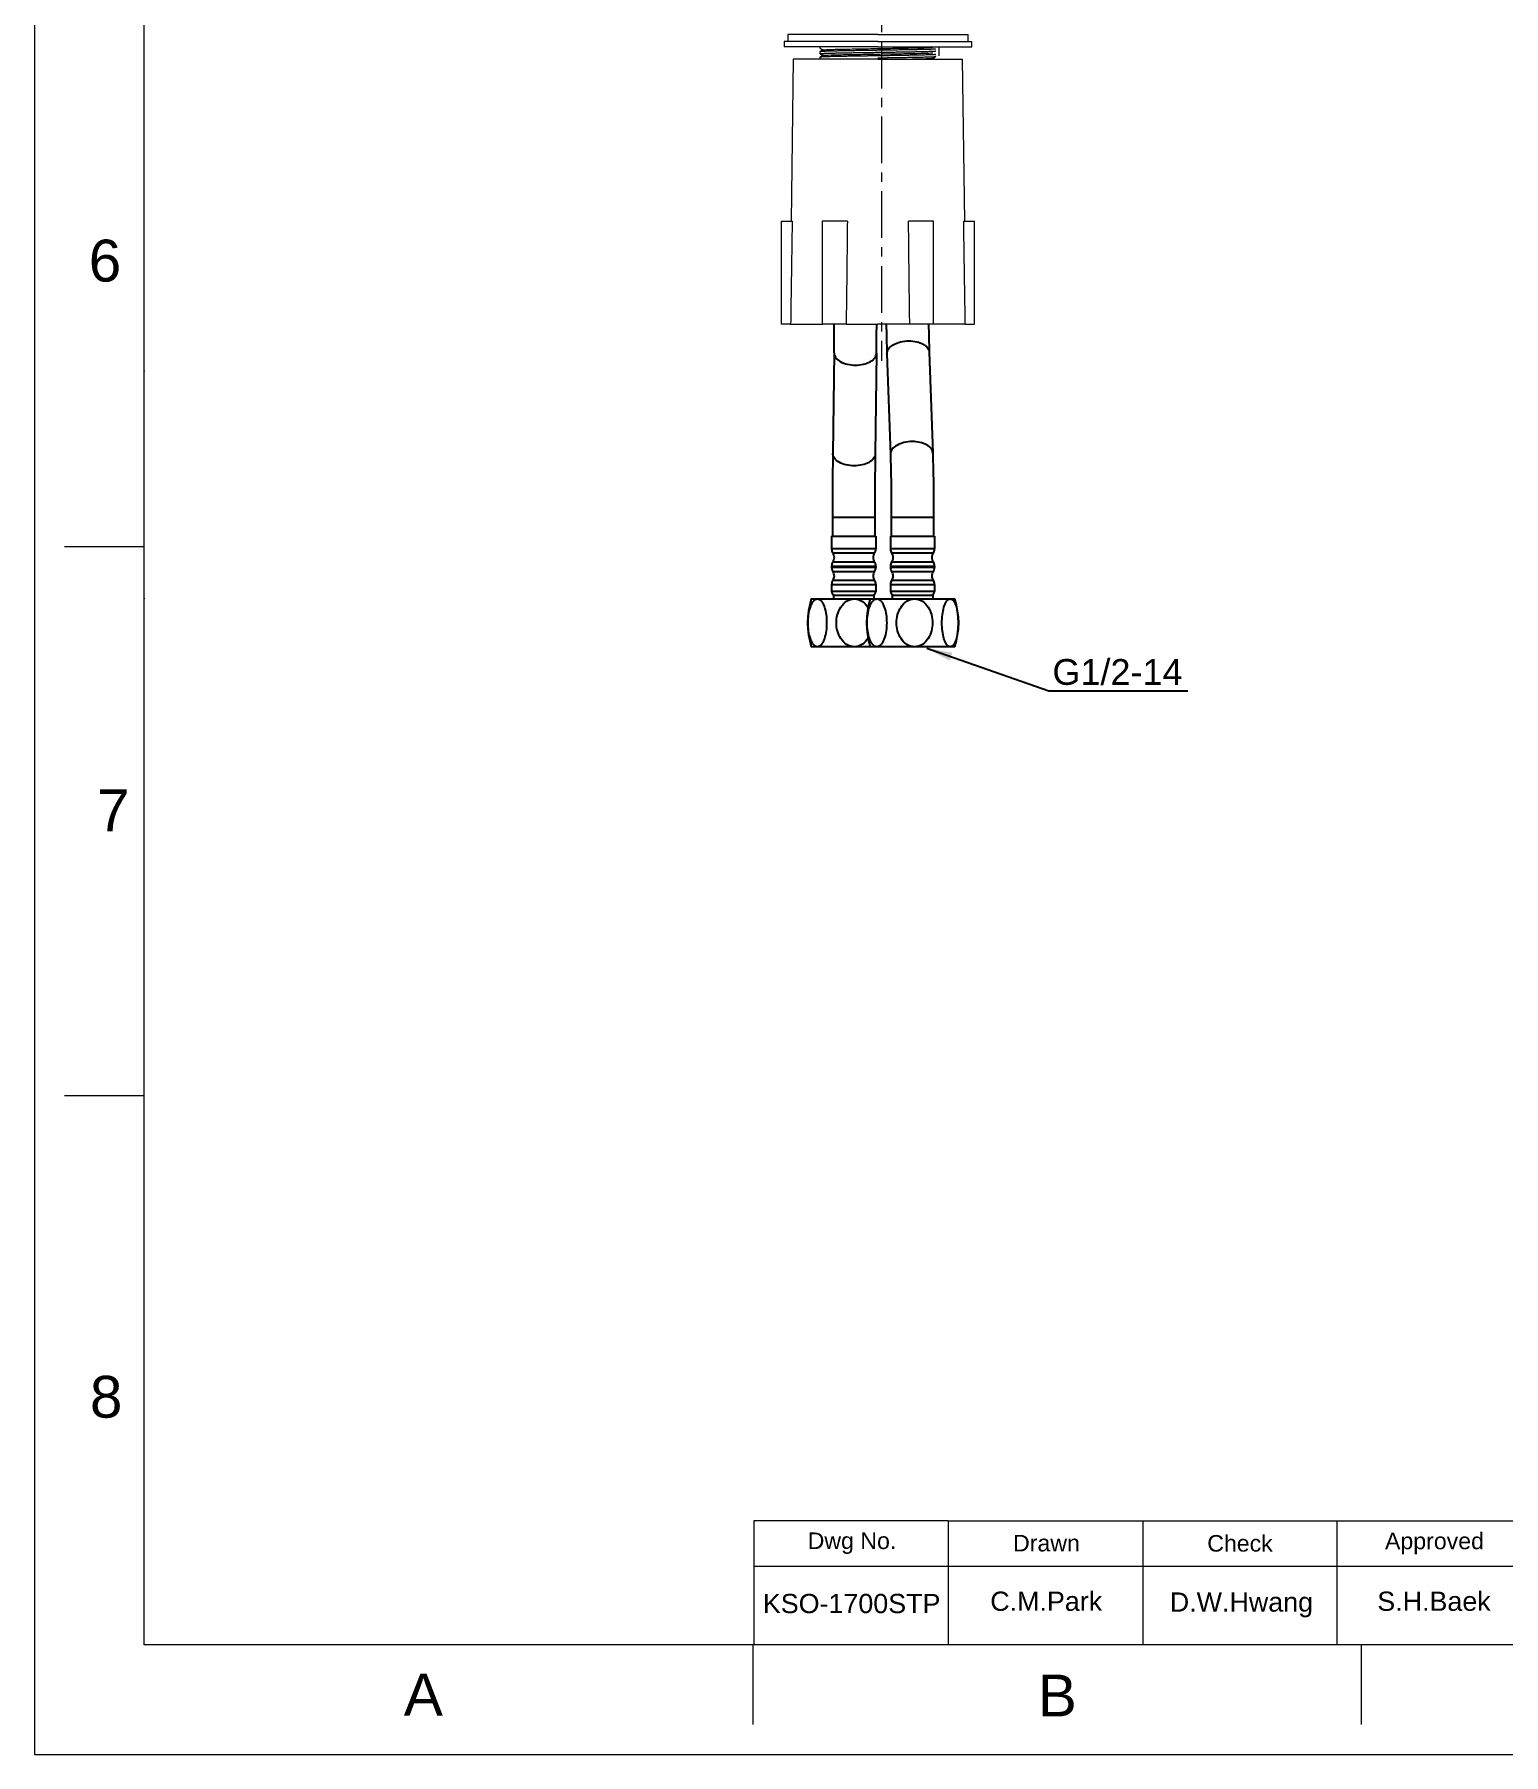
# Model space of a CAD drawing. Header units: millimetres. Extents: x 8739 to 9624, y 2517 to 3770.
# Drawn here: x 8738.6 to 9137.5, y 2516.9 to 2984.2 of the extents above; entities that cross this region are included whole.
import ezdxf

# ---------------------------------------------------------------- set-up
doc = ezdxf.new("R2010")
doc.units = ezdxf.units.MM
doc.linetypes.add('CENTERX2', pattern=[20.32, 12.7, -2.54, 2.54, -2.54])
for name, color, linetype, lineweight in [('CENTER', 1, 'CENTERX2', 15), ('DIM', 3, 'Continuous', 9), ('FORM', 7, 'Continuous', 13), ('TEXT', 2, 'Continuous', 13)]:
    doc.layers.add(name, color=color, linetype=linetype, lineweight=lineweight)
doc.styles.add('ARIAL', font='arial.ttf')
doc.styles.get("Standard").update_dxf_attribs({"font": 'arial.ttf'})
doc.dimstyles.new('사본(2) Standard', dxfattribs={"dimtxt": 3, "dimasz": 3, "dimexe": 1, "dimexo": 1, "dimgap": 0.8, "dimtad": 1, "dimtih": 1, "dimtoh": 1, "dimdec": 1, "dimdsep": 46, "dimtxsty": 'Standard', "dimcen": 0.09, "dimclrd": 3, "dimclre": 3, "dimclrt": 4, "dimadec": 0, "dimazin": 0, "dimtfac": 1, "dimtdec": 1, "dimtmove": 0, "dimatfit": 3, "dimfxl": 1.25, "dimtolj": 1, "dimtzin": 0, "dimarcsym": 1})

msp = doc.modelspace()

# ---------------------------------------------------------------- linework, layer by layer
at = {"linetype": 'Continuous', "lineweight": 18, "extrusion": (0, 1, 0)}
for p, q in [((8942.15, 2982.26), (8942.15, 2980.76)), ((8967.65, 2982.26), (8942.15, 2982.26)), ((8943.15, 2984.16), (8943.15, 2982.26)), ((8967.65, 2984.16), (8943.15, 2984.16)), ((8967.65, 2984.16), (8992.15, 2984.16)), ((8967.65, 2982.26), (8993.15, 2982.26)), ((8992.15, 2982.26), (8992.15, 2984.16)), ((8993.15, 2980.76), (8993.15, 2982.26)), ((8967.65, 2980.76), (8942.15, 2980.76)), ((8944.65, 2977.46), (8944.04, 2933.46)), ((8967.65, 2977.46), (8944.65, 2977.46)), ((8951.9, 2980.76), (8951.9, 2980.43)), ((8951.9, 2980.42), (8951.9, 2980.43)), ((8951.9, 2979.46), (8951.9, 2978.93)), ((8951.9, 2977.96), (8951.9, 2977.46)), ((8967.65, 2980.76), (8993.15, 2980.76)), ((8967.65, 2977.46), (8990.65, 2977.46)), ((8982.85, 2977.46), (8982.85, 2977.86)), ((8983.4, 2978.18), (8983.4, 2978.36)), ((8984.25, 2978.36), (8984.25, 2980.76)), ((8991.26, 2933.46), (8990.65, 2977.46)), ((8941.4, 2933.46), (8944.36, 2933.46)), ((8941.4, 2933.46), (8941.4, 2905.46)), ((8959.35, 2933.46), (8952.52, 2933.46)), ((8952.52, 2933.46), (8952.52, 2905.46)), ((8982.77, 2933.46), (8975.95, 2933.46)), ((8982.77, 2905.46), (8982.77, 2933.46)), ((8990.94, 2933.46), (8993.9, 2933.46)), ((8993.9, 2905.46), (8993.9, 2933.46)), ((8943.94, 2905.46), (8941.4, 2905.46)), ((8943.94, 2905.46), (8952.57, 2905.46)), ((8959.02, 2905.46), (8952.52, 2905.46)), ((8959.02, 2905.46), (8967.65, 2905.46)), ((8976.28, 2905.46), (8967.65, 2905.46)), ((8982.77, 2905.46), (8976.28, 2905.46)), ((8991.36, 2905.46), (8982.73, 2905.46)), ((8991.36, 2905.46), (8993.9, 2905.46))]:
    msp.add_line(p, q, dxfattribs=at)
at = {"color": 7, "linetype": 'Continuous'}
for p, q in [((8955.73, 2897.69), (8955.4, 2870.34)), ((8967.23, 2897.55), (8966.9, 2870.2)), ((8970.09, 2897.42), (8971.02, 2870.07)), ((8981.59, 2897.81), (8982.52, 2870.46)), ((8955.31, 2853.06), (8966.81, 2853.06)), ((8955.31, 2853.06), (8955.31, 2847.82)), ((8966.81, 2853.06), (8966.81, 2847.82)), ((8971.28, 2853.06), (8982.78, 2853.06)), ((8971.28, 2853.06), (8971.28, 2847.82)), ((8982.78, 2853.06), (8982.78, 2847.82)), ((8955.06, 2847.82), (8967.06, 2847.82)), ((8955.06, 2847.82), (8955.06, 2844.38)), ((8967.06, 2847.82), (8967.06, 2844.38)), ((8971.03, 2847.82), (8971.03, 2844.38)), ((8971.04, 2847.82), (8983.03, 2847.82)), ((8983.03, 2847.82), (8983.03, 2844.38)), ((8967.06, 2844.38), (8955.06, 2844.38)), ((8966.68, 2843.22), (8955.43, 2843.22)), ((8983.03, 2844.38), (8971.03, 2844.38)), ((8982.66, 2843.22), (8971.41, 2843.22)), ((8955.06, 2839.76), (8967.06, 2839.76)), ((8955.06, 2839.76), (8955.06, 2839.38)), ((8967.06, 2839.38), (8955.06, 2839.38)), ((8955.43, 2840.93), (8966.68, 2840.93)), ((8966.68, 2838.22), (8955.43, 2838.22)), ((8967.06, 2839.76), (8967.06, 2839.38)), ((8971.03, 2839.76), (8983.03, 2839.76)), ((8971.03, 2839.76), (8971.03, 2839.38)), ((8983.03, 2839.38), (8971.03, 2839.38)), ((8971.41, 2840.93), (8982.66, 2840.93)), ((8982.66, 2838.22), (8971.41, 2838.22)), ((8983.03, 2839.76), (8983.03, 2839.38)), ((8955.06, 2834.76), (8967.06, 2834.76)), ((8955.06, 2834.76), (8955.06, 2832.82)), ((8967.06, 2832.82), (8955.06, 2832.82)), ((8955.43, 2835.93), (8966.68, 2835.93)), ((8955.56, 2831.82), (8966.56, 2831.82)), ((8955.56, 2831.82), (8955.56, 2830.82)), ((8966.56, 2831.82), (8966.56, 2830.82)), ((8967.06, 2834.76), (8967.06, 2832.82)), ((8971.03, 2834.76), (8983.03, 2834.76)), ((8971.03, 2834.76), (8971.03, 2832.82)), ((8983.03, 2832.82), (8971.03, 2832.82)), ((8971.41, 2835.93), (8982.66, 2835.93)), ((8971.53, 2831.82), (8971.53, 2830.82)), ((8971.54, 2831.82), (8982.53, 2831.82)), ((8982.53, 2831.82), (8982.53, 2830.82)), ((8983.03, 2834.76), (8983.03, 2832.82)), ((8949.56, 2830.82), (8988.53, 2830.82)), ((8988.53, 2817.82), (8949.56, 2817.82))]:
    msp.add_line(p, q, dxfattribs=at)
for centre, radius, start, end in [((7687.59, 2912.58), 1268.23, 359.32714, 359.67842), ((7685.38, 2912.6), 1281.95, 359.3272, 359.681), ((9431.53, 2912.62), 461.69, 180.8884, 181.8869), ((9429.32, 2912.56), 447.97, 180.9086, 181.8873), ((10346, 2854.1), 1390.7, 179.33118, 180.043), ((10346.14, 2854.1), 1379.34, 179.33143, 180.04331), ((8957.06, 2844.38), 2, 180, 215.6591), ((8953.81, 2842.05), 2, 0.59, 35.6591), ((8953.81, 2842.09), 2, 324.3409, 359.41), ((8968.31, 2842.05), 2, 144.3409, 179.41), ((8968.31, 2842.09), 2, 180.59, 215.6591), ((8965.06, 2844.38), 2, 324.3409, 0), ((8973.03, 2844.38), 2, 180, 215.6591), ((8969.78, 2842.05), 2, 0.59, 35.6591), ((8969.78, 2842.09), 2, 324.3409, 359.41), ((8984.28, 2842.05), 2, 144.3409, 179.41), ((8984.28, 2842.09), 2, 180.59, 215.6591), ((8981.03, 2844.38), 2, 324.3409, 0), ((8957.06, 2839.76), 2, 144.3409, 180), ((8957.06, 2839.38), 2, 180, 215.6591), ((8953.81, 2837.05), 2, 0.59, 35.6591), ((8953.81, 2837.09), 2, 324.3409, 359.41), ((8968.31, 2837.05), 2, 144.3409, 179.41), ((8968.31, 2837.09), 2, 180.59, 215.6591), ((8965.06, 2839.76), 2, 0, 35.6591), ((8965.06, 2839.38), 2, 324.3409, 0), ((8973.03, 2839.76), 2, 144.3409, 180), ((8973.03, 2839.38), 2, 180, 215.6591), ((8969.78, 2837.05), 2, 0.59, 35.6591), ((8969.78, 2837.09), 2, 324.3409, 359.41), ((8984.28, 2837.05), 2, 144.3409, 179.41), ((8984.28, 2837.09), 2, 180.59, 215.6591), ((8981.03, 2839.76), 2, 0, 35.6591), ((8981.03, 2839.38), 2, 324.3409, 0), ((8957.06, 2834.76), 2, 144.3409, 180), ((8956.06, 2832.82), 1, 180, 270), ((8966.06, 2832.82), 1, 270, 0), ((8965.06, 2834.76), 2, 0, 35.6591), ((8973.03, 2834.76), 2, 144.3409, 180), ((8972.03, 2832.82), 1, 180, 270), ((8982.03, 2832.82), 1, 270, 0), ((8981.03, 2834.76), 2, 0, 35.6591), ((8970.18, 2824.32), 21.63, 162.5077, 197.4923), ((8986.16, 2824.32), 21.63, 162.5077, 197.4923), ((8967.91, 2824.32), 21.63, 342.5077, 17.4923)]:
    msp.add_arc(centre, radius, start, end, dxfattribs=at)
at = {"linetype": 'Continuous', "lineweight": 18}
for points, degree in [([(8951.9, 2980.43), (8952.32, 2980.19), (8952.73, 2979.95)], 2), ([(8952.74, 2979.95), (8952.32, 2979.71), (8951.9, 2979.46)], 2), ([(8951.9, 2978.93), (8952.32, 2978.69), (8952.73, 2978.45)], 2), ([(8952.74, 2978.45), (8952.32, 2978.21), (8951.9, 2977.96)], 2), ([(8982.55, 2977.69), (8982.98, 2977.93), (8983.4, 2978.18)], 2), ([(8982.97, 2977.46), (8982.91, 2977.5), (8982.85, 2977.53)], 2), ([(8944.36, 2933.46), (8944.31, 2930.12), (8944.21, 2923.6), (8944.07, 2914.29), (8943.98, 2908.36), (8943.94, 2905.46)], 3), ([(8959.35, 2933.46), (8959.31, 2930.12), (8959.24, 2923.6), (8959.13, 2914.29), (8959.06, 2908.36), (8959.02, 2905.46)], 3), ([(8976.28, 2905.46), (8976.24, 2908.36), (8976.17, 2914.29), (8976.06, 2923.59), (8975.99, 2930.12), (8975.95, 2933.46)], 3), ([(8991.36, 2905.46), (8991.32, 2908.36), (8991.23, 2914.29), (8991.09, 2923.59), (8990.99, 2930.12), (8990.94, 2933.46)], 3)]:
    msp.add_open_spline(points, degree=degree, dxfattribs=at)
for points, knots in [([(8967.65, 2979.84), (8967.13, 2979.83), (8966.61, 2979.82), (8965.84, 2979.81), (8965.58, 2979.8), (8965.19, 2979.8), (8965.07, 2979.8), (8964.81, 2979.79), (8964.68, 2979.79), (8964.05, 2979.78), (8963.05, 2979.77), (8962.08, 2979.75), (8961.37, 2979.74), (8961.13, 2979.73), (8960.78, 2979.73), (8960.66, 2979.73), (8960.43, 2979.72), (8960.32, 2979.72), (8959.75, 2979.71), (8959.31, 2979.7), (8958.45, 2979.69), (8958.04, 2979.68), (8957.25, 2979.66), (8956.87, 2979.66), (8956.45, 2979.65), (8956.41, 2979.65), (8956.32, 2979.64), (8956.18, 2979.64), (8955.87, 2979.63), (8955.62, 2979.63), (8955.13, 2979.62), (8954.83, 2979.61), (8954.26, 2979.59), (8954, 2979.59), (8953.69, 2979.58), (8953.63, 2979.57), (8953.52, 2979.57), (8953.46, 2979.57), (8953.29, 2979.56), (8953.19, 2979.56), (8952.89, 2979.55), (8952.72, 2979.54), (8952.42, 2979.52), (8952.3, 2979.52), (8952.15, 2979.5), (8952.11, 2979.5), (8952.05, 2979.49), (8952.02, 2979.49), (8952, 2979.49), (8951.99, 2979.49), (8951.98, 2979.49), (8951.92, 2979.48), (8951.9, 2979.47), (8951.9, 2979.46)], [0, 0, 0, 0, 0.062535, 0.062535, 0.093803, 0.093803, 0.109437, 0.109437, 0.125071, 0.125071, 0.187606, 0.250141, 0.250141, 0.281409, 0.281409, 0.297042, 0.297042, 0.312676, 0.312676, 0.375212, 0.375212, 0.437747, 0.437747, 0.500282, 0.500282, 0.508099, 0.508099, 0.515916, 0.53155, 0.562817, 0.562817, 0.625353, 0.625353, 0.687888, 0.687888, 0.703522, 0.703522, 0.719155, 0.719155, 0.750423, 0.750423, 0.812958, 0.812958, 0.875494, 0.875494, 0.906761, 0.906761, 0.922395, 0.930212, 0.930212, 0.938029, 0.938029, 1, 1, 1, 1]), ([(8951.9, 2978.93), (8951.9, 2978.93), (8951.9, 2978.93), (8951.9, 2978.94), (8951.93, 2978.95), (8952.03, 2978.96), (8952.1, 2978.97), (8952.23, 2978.98), (8952.26, 2978.98), (8952.31, 2978.99), (8952.34, 2978.99), (8952.44, 2978.99), (8952.51, 2979), (8952.73, 2979.01), (8952.91, 2979.02), (8953.3, 2979.03), (8953.52, 2979.04), (8953.88, 2979.05), (8954.01, 2979.06), (8954.21, 2979.06), (8954.28, 2979.06), (8954.38, 2979.07), (8954.42, 2979.07), (8954.49, 2979.07), (8954.81, 2979.08), (8955.15, 2979.09), (8955.81, 2979.1), (8956.15, 2979.11), (8956.88, 2979.13), (8957.26, 2979.13), (8957.76, 2979.14), (8957.86, 2979.15), (8958.06, 2979.15), (8958.37, 2979.16), (8958.69, 2979.16), (8959.33, 2979.17), (8959.77, 2979.18), (8960.68, 2979.2), (8961.14, 2979.2), (8961.86, 2979.22), (8962.1, 2979.22), (8962.4, 2979.22), (8962.46, 2979.23), (8962.59, 2979.23), (8962.65, 2979.23), (8962.83, 2979.23), (8962.96, 2979.23), (8963.58, 2979.24), (8964.08, 2979.25), (8965.08, 2979.27), (8965.59, 2979.27), (8966.61, 2979.29), (8967.13, 2979.3), (8967.65, 2979.31)], [0, 0, 0, 0, 0.000563, 0.000563, 0.063028, 0.063028, 0.125493, 0.125493, 0.141109, 0.141109, 0.156725, 0.156725, 0.187958, 0.187958, 0.250422, 0.250422, 0.312887, 0.312887, 0.34412, 0.34412, 0.359736, 0.359736, 0.367544, 0.367544, 0.375352, 0.437817, 0.437817, 0.500282, 0.500282, 0.562746, 0.562746, 0.578363, 0.578363, 0.593979, 0.625211, 0.625211, 0.687676, 0.687676, 0.750141, 0.750141, 0.781373, 0.781373, 0.789181, 0.789181, 0.796989, 0.796989, 0.812606, 0.812606, 0.87507, 0.87507, 0.937535, 0.937535, 1, 1, 1, 1]), ([(8967.65, 2978.34), (8967.13, 2978.33), (8966.61, 2978.32), (8965.84, 2978.31), (8965.58, 2978.3), (8965.19, 2978.3), (8965.07, 2978.3), (8964.81, 2978.29), (8964.68, 2978.29), (8964.05, 2978.28), (8963.05, 2978.27), (8962.08, 2978.25), (8961.37, 2978.24), (8961.13, 2978.23), (8960.78, 2978.23), (8960.66, 2978.23), (8960.43, 2978.22), (8960.32, 2978.22), (8959.75, 2978.21), (8959.31, 2978.2), (8958.45, 2978.19), (8958.04, 2978.18), (8957.25, 2978.16), (8956.87, 2978.16), (8956.45, 2978.15), (8956.41, 2978.15), (8956.32, 2978.14), (8956.18, 2978.14), (8956.05, 2978.14), (8955.79, 2978.13), (8955.62, 2978.13), (8955.13, 2978.12), (8954.83, 2978.11), (8954.26, 2978.09), (8954, 2978.09), (8953.69, 2978.08), (8953.63, 2978.07), (8953.52, 2978.07), (8953.46, 2978.07), (8953.29, 2978.06), (8953.19, 2978.06), (8952.89, 2978.05), (8952.72, 2978.04), (8952.42, 2978.02), (8952.3, 2978.02), (8952.15, 2978), (8952.11, 2978), (8952.05, 2977.99), (8952.02, 2977.99), (8952, 2977.99), (8951.99, 2977.99), (8951.98, 2977.98), (8951.92, 2977.98), (8951.9, 2977.97), (8951.9, 2977.96)], [0, 0, 0, 0, 0.062537, 0.062537, 0.093806, 0.093806, 0.10944, 0.10944, 0.125074, 0.125074, 0.187611, 0.250148, 0.250148, 0.281417, 0.281417, 0.297051, 0.297051, 0.312685, 0.312685, 0.375223, 0.375223, 0.43776, 0.43776, 0.500297, 0.500297, 0.508114, 0.508114, 0.515931, 0.531565, 0.531565, 0.562834, 0.562834, 0.625371, 0.625371, 0.687908, 0.687908, 0.703542, 0.703542, 0.719177, 0.719177, 0.750445, 0.750445, 0.812982, 0.812982, 0.875519, 0.875519, 0.906788, 0.906788, 0.922422, 0.930239, 0.930239, 0.938056, 0.938056, 1, 1, 1, 1]), ([(8952.74, 2979.95), (8952.76, 2979.96), (8953.02, 2980.01), (8954.77, 2980.08), (8959.13, 2980.18), (8964.88, 2980.28), (8971.09, 2980.37), (8976.74, 2980.47), (8980.89, 2980.57), (8982.36, 2980.64), (8982.54, 2980.68), (8982.55, 2980.69)], [0, 0, 0, 0, 0.044715, 0.176829, 0.308943, 0.441057, 0.573171, 0.705285, 0.837399, 0.969513, 1, 1, 1, 1]), ([(8952.74, 2978.45), (8952.79, 2978.48), (8953.42, 2978.53), (8956.3, 2978.62), (8961.32, 2978.72), (8967.38, 2978.82), (8973.48, 2978.91), (8978.63, 2979.01), (8981.78, 2979.1), (8982.51, 2979.16), (8982.56, 2979.19)], [0, 0, 0, 0, 0.097903, 0.229966, 0.36203, 0.494094, 0.626157, 0.758221, 0.890285, 1, 1, 1, 1]), ([(8983.4, 2980.21), (8983.4, 2980.21), (8983.4, 2980.21), (8983.4, 2980.2), (8983.37, 2980.2), (8983.27, 2980.18), (8983.2, 2980.17), (8983.07, 2980.16), (8983.04, 2980.16), (8982.99, 2980.16), (8982.96, 2980.15), (8982.86, 2980.15), (8982.79, 2980.14), (8982.57, 2980.13), (8982.22, 2980.12), (8981.78, 2980.1), (8981.42, 2980.09), (8981.29, 2980.09), (8981.09, 2980.08), (8981.02, 2980.08), (8980.92, 2980.08), (8980.88, 2980.07), (8980.81, 2980.07), (8980.49, 2980.06), (8980.14, 2980.05), (8979.49, 2980.04), (8979.15, 2980.03), (8978.42, 2980.02), (8978.04, 2980.01), (8977.54, 2980), (8977.44, 2980), (8977.23, 2979.99), (8977.13, 2979.99), (8976.82, 2979.98), (8976.61, 2979.98), (8975.97, 2979.97), (8975.08, 2979.95), (8974.16, 2979.94), (8973.44, 2979.93), (8973.2, 2979.92), (8972.9, 2979.92), (8972.84, 2979.92), (8972.71, 2979.91), (8972.65, 2979.91), (8972.47, 2979.91), (8972.34, 2979.91), (8971.72, 2979.9), (8971.22, 2979.89), (8970.22, 2979.88), (8969.71, 2979.87), (8968.69, 2979.85), (8968.17, 2979.84), (8967.65, 2979.84)], [0, 0, 0, 0, 0.000562, 0.000562, 0.063027, 0.063027, 0.125492, 0.125492, 0.141108, 0.141108, 0.156724, 0.156724, 0.187957, 0.187957, 0.250421, 0.312886, 0.312886, 0.344119, 0.344119, 0.359735, 0.359735, 0.367543, 0.367543, 0.375351, 0.437816, 0.437816, 0.500281, 0.500281, 0.562746, 0.562746, 0.578362, 0.578362, 0.593978, 0.593978, 0.625211, 0.625211, 0.687676, 0.75014, 0.75014, 0.781373, 0.781373, 0.789181, 0.789181, 0.796989, 0.796989, 0.812605, 0.812605, 0.87507, 0.87507, 0.937535, 0.937535, 1, 1, 1, 1]), ([(8967.65, 2979.31), (8968.17, 2979.31), (8968.69, 2979.32), (8969.46, 2979.33), (8969.72, 2979.34), (8970.11, 2979.34), (8970.23, 2979.35), (8970.49, 2979.35), (8970.62, 2979.35), (8971.25, 2979.36), (8972.25, 2979.38), (8973.22, 2979.39), (8973.93, 2979.4), (8974.17, 2979.41), (8974.52, 2979.41), (8974.64, 2979.42), (8974.87, 2979.42), (8974.98, 2979.42), (8975.55, 2979.43), (8975.99, 2979.44), (8976.85, 2979.45), (8977.26, 2979.46), (8978.05, 2979.48), (8978.43, 2979.49), (8978.85, 2979.49), (8978.89, 2979.49), (8978.98, 2979.5), (8979.12, 2979.5), (8979.42, 2979.51), (8979.68, 2979.51), (8980.16, 2979.52), (8980.47, 2979.53), (8981.04, 2979.55), (8981.3, 2979.56), (8981.61, 2979.57), (8981.67, 2979.57), (8981.78, 2979.57), (8981.84, 2979.57), (8982, 2979.58), (8982.11, 2979.58), (8982.41, 2979.59), (8982.58, 2979.6), (8982.87, 2979.62), (8983, 2979.63), (8983.15, 2979.64), (8983.19, 2979.64), (8983.25, 2979.65), (8983.28, 2979.65), (8983.3, 2979.65), (8983.31, 2979.66), (8983.32, 2979.66), (8983.36, 2979.66), (8983.39, 2979.67), (8983.39, 2979.67)], [0, 0, 0, 0, 0.063534, 0.063534, 0.095302, 0.095302, 0.111185, 0.111185, 0.127069, 0.127069, 0.190603, 0.254138, 0.254138, 0.285905, 0.285905, 0.301789, 0.301789, 0.317672, 0.317672, 0.381207, 0.381207, 0.444741, 0.444741, 0.508276, 0.508276, 0.516217, 0.516217, 0.524159, 0.540043, 0.57181, 0.57181, 0.635345, 0.635345, 0.698879, 0.698879, 0.714763, 0.714763, 0.730646, 0.730646, 0.762413, 0.762413, 0.825948, 0.825948, 0.889482, 0.889482, 0.92125, 0.92125, 0.937133, 0.945075, 0.945075, 0.953017, 0.953017, 1, 1, 1, 1]), ([(8983.4, 2978.71), (8983.4, 2978.71), (8983.4, 2978.71), (8983.4, 2978.7), (8983.37, 2978.69), (8983.27, 2978.68), (8983.2, 2978.67), (8983.07, 2978.66), (8983.04, 2978.66), (8982.99, 2978.66), (8982.96, 2978.65), (8982.86, 2978.65), (8982.79, 2978.64), (8982.57, 2978.63), (8982.39, 2978.63), (8982, 2978.61), (8981.78, 2978.6), (8981.42, 2978.59), (8981.29, 2978.59), (8981.09, 2978.58), (8981.02, 2978.58), (8980.92, 2978.57), (8980.88, 2978.57), (8980.81, 2978.57), (8980.49, 2978.56), (8980.14, 2978.55), (8979.49, 2978.54), (8979.15, 2978.53), (8978.42, 2978.52), (8978.04, 2978.51), (8977.54, 2978.5), (8977.44, 2978.5), (8977.23, 2978.49), (8976.92, 2978.49), (8976.61, 2978.48), (8975.97, 2978.47), (8975.08, 2978.45), (8974.16, 2978.44), (8973.44, 2978.43), (8973.2, 2978.42), (8972.9, 2978.42), (8972.84, 2978.42), (8972.71, 2978.41), (8972.65, 2978.41), (8972.47, 2978.41), (8972.34, 2978.41), (8971.72, 2978.4), (8971.22, 2978.39), (8970.22, 2978.37), (8969.71, 2978.37), (8968.69, 2978.35), (8968.17, 2978.34), (8967.65, 2978.34)], [0, 0, 0, 0, 0.000593, 0.000593, 0.063056, 0.063056, 0.125519, 0.125519, 0.141135, 0.141135, 0.156751, 0.156751, 0.187982, 0.187982, 0.250445, 0.250445, 0.312908, 0.312908, 0.344139, 0.344139, 0.359755, 0.359755, 0.367563, 0.367563, 0.375371, 0.437834, 0.437834, 0.500297, 0.500297, 0.56276, 0.56276, 0.578375, 0.578375, 0.593991, 0.625223, 0.625223, 0.687685, 0.750148, 0.750148, 0.78138, 0.78138, 0.789188, 0.789188, 0.796996, 0.796996, 0.812611, 0.812611, 0.875074, 0.875074, 0.937537, 0.937537, 1, 1, 1, 1]), ([(8967.65, 2977.81), (8968.17, 2977.81), (8968.69, 2977.82), (8969.46, 2977.83), (8969.72, 2977.84), (8970.11, 2977.84), (8970.23, 2977.84), (8970.49, 2977.85), (8970.62, 2977.85), (8971.25, 2977.86), (8972.25, 2977.88), (8973.22, 2977.89), (8973.93, 2977.9), (8974.17, 2977.91), (8974.52, 2977.91), (8974.64, 2977.92), (8974.87, 2977.92), (8974.98, 2977.92), (8975.55, 2977.93), (8975.99, 2977.94), (8976.85, 2977.95), (8977.26, 2977.96), (8978.05, 2977.98), (8978.43, 2977.99), (8978.85, 2977.99), (8978.89, 2978), (8978.98, 2978), (8979.12, 2978), (8979.42, 2978.01), (8979.68, 2978.01), (8980.16, 2978.02), (8980.47, 2978.03), (8981.04, 2978.05), (8981.3, 2978.06), (8981.61, 2978.07), (8981.67, 2978.07), (8981.78, 2978.07), (8981.84, 2978.07), (8982, 2978.08), (8982.11, 2978.08), (8982.41, 2978.1), (8982.58, 2978.1), (8982.87, 2978.12), (8983, 2978.13), (8983.15, 2978.14), (8983.19, 2978.14), (8983.25, 2978.15), (8983.28, 2978.15), (8983.3, 2978.15), (8983.31, 2978.16), (8983.32, 2978.16), (8983.37, 2978.17), (8983.4, 2978.17), (8983.4, 2978.18)], [0, 0, 0, 0, 0.062535, 0.062535, 0.093803, 0.093803, 0.109437, 0.109437, 0.12507, 0.12507, 0.187605, 0.250141, 0.250141, 0.281408, 0.281408, 0.297042, 0.297042, 0.312676, 0.312676, 0.375211, 0.375211, 0.437746, 0.437746, 0.500281, 0.500281, 0.508098, 0.508098, 0.515915, 0.531549, 0.562816, 0.562816, 0.625352, 0.625352, 0.687887, 0.687887, 0.703521, 0.703521, 0.719154, 0.719154, 0.750422, 0.750422, 0.812957, 0.812957, 0.875492, 0.875492, 0.90676, 0.90676, 0.922394, 0.93021, 0.93021, 0.938027, 0.938027, 1, 1, 1, 1]), ([(8975.91, 2977.46), (8977.46, 2977.49), (8980.29, 2977.55), (8982.21, 2977.63), (8982.53, 2977.68), (8982.55, 2977.69)], [0, 0, 0, 0, 0.391881, 0.817762, 1, 1, 1, 1])]:
    msp.add_open_spline(points, degree=3, knots=knots, dxfattribs=at)
at = {"color": 7, "linetype": 'Continuous'}
for points, knots in [([(8955.73, 2897.69), (8955.73, 2897.23), (8956.12, 2896.22), (8957.5, 2895.16), (8959.38, 2894.47), (8960.82, 2894.32), (8961.57, 2894.32)], [0, 0, 0, 0, 0.185308, 0.414015, 0.692301, 1, 1, 1, 1]), ([(8961.57, 2894.32), (8962.29, 2894.32), (8963.68, 2894.46), (8965.5, 2895.12), (8966.83, 2896.13), (8967.23, 2897.11), (8967.23, 2897.55)], [0, 0, 0, 0, 0.3083, 0.585609, 0.81378, 1, 1, 1, 1]), ([(8970.09, 2897.42), (8970.08, 2897.88), (8970.48, 2898.93), (8971.88, 2900.03), (8973.82, 2900.75), (8975.3, 2900.91), (8976.07, 2900.91)], [0, 0, 0, 0, 0.184443, 0.413679, 0.69289, 1, 1, 1, 1]), ([(8976.07, 2900.91), (8976.78, 2900.91), (8978.12, 2900.78), (8979.89, 2900.15), (8981.18, 2899.18), (8981.57, 2898.24), (8981.59, 2897.81)], [0, 0, 0, 0, 0.3088, 0.585268, 0.812996, 1, 1, 1, 1]), ([(8961.23, 2866.97), (8960.48, 2866.97), (8959.05, 2867.13), (8957.17, 2867.81), (8955.79, 2868.87), (8955.4, 2869.89), (8955.4, 2870.34)], [0, 0, 0, 0, 0.307699, 0.585985, 0.814692, 1, 1, 1, 1]), ([(8966.9, 2870.2), (8966.9, 2869.76), (8966.5, 2868.78), (8965.17, 2867.77), (8963.35, 2867.12), (8961.96, 2866.97), (8961.23, 2866.97)], [0, 0, 0, 0, 0.18622, 0.414391, 0.6917, 1, 1, 1, 1]), ([(8977, 2873.57), (8976.23, 2873.57), (8974.75, 2873.4), (8972.82, 2872.68), (8971.41, 2871.59), (8971.01, 2870.53), (8971.02, 2870.07)], [0, 0, 0, 0, 0.30711, 0.586321, 0.815557, 1, 1, 1, 1]), ([(8971.02, 2870.07), (8971.07, 2868.78), (8971.23, 2863.11), (8971.28, 2857.44), (8971.28, 2853.06)], [0, 0, 0, 0, 0.2284, 1, 1, 1, 1]), ([(8982.52, 2870.46), (8982.5, 2870.89), (8982.11, 2871.83), (8980.82, 2872.8), (8979.05, 2873.43), (8977.71, 2873.57), (8977, 2873.57)], [0, 0, 0, 0, 0.187004, 0.414732, 0.6912, 1, 1, 1, 1]), ([(8982.52, 2870.46), (8982.56, 2869.13), (8982.73, 2863.33), (8982.78, 2857.53), (8982.78, 2853.06)], [0, 0, 0, 0, 0.22949, 1, 1, 1, 1]), ([(8948.68, 2824.32), (8948.68, 2825.06), (8948.77, 2826.51), (8949.14, 2828.23), (8949.63, 2829.44), (8950.13, 2830.31), (8950.78, 2830.82), (8951.2, 2830.82)], [0, 0, 0, 0, 0.301519, 0.585419, 0.713806, 0.827791, 1, 1, 1, 1]), ([(8951.2, 2830.82), (8951.62, 2830.82), (8952.27, 2830.31), (8952.77, 2829.44), (8953.26, 2828.23), (8953.63, 2826.51), (8953.72, 2825.06), (8953.72, 2824.32)], [0, 0, 0, 0, 0.172211, 0.286185, 0.414574, 0.69849, 1, 1, 1, 1]), ([(8956.36, 2824.32), (8956.36, 2825.07), (8956.56, 2826.57), (8957.46, 2828.65), (8959.02, 2830.32), (8960.52, 2830.82), (8961.26, 2830.82)], [0, 0, 0, 0, 0.250945, 0.501572, 0.751539, 1, 1, 1, 1]), ([(8961.26, 2830.82), (8962.01, 2830.82), (8963.55, 2830.3), (8964.6, 2829.13), (8965, 2828.49)], [0, 0, 0, 0, 0.49838, 1, 1, 1, 1]), ([(8964.71, 2824.32), (8964.71, 2825.06), (8964.82, 2826.51), (8965.2, 2828.23), (8965.72, 2829.44), (8966.25, 2830.32), (8966.93, 2830.82), (8967.37, 2830.82)], [0, 0, 0, 0, 0.298582, 0.580396, 0.708471, 0.822979, 1, 1, 1, 1]), ([(8967.37, 2830.82), (8967.81, 2830.82), (8968.48, 2830.32), (8969.02, 2829.44), (8969.53, 2828.23), (8969.92, 2826.51), (8970.02, 2825.06), (8970.02, 2824.32)], [0, 0, 0, 0, 0.177022, 0.29152, 0.419597, 0.701427, 1, 1, 1, 1]), ([(8972.7, 2824.32), (8972.7, 2825.07), (8972.9, 2826.57), (8973.8, 2828.65), (8975.35, 2830.32), (8976.85, 2830.82), (8977.59, 2830.82)], [0, 0, 0, 0, 0.251037, 0.501736, 0.751679, 1, 1, 1, 1]), ([(8977.59, 2830.82), (8978.33, 2830.82), (8979.83, 2830.32), (8981.38, 2828.65), (8982.29, 2826.57), (8982.49, 2825.07), (8982.49, 2824.32)], [0, 0, 0, 0, 0.248332, 0.498271, 0.748955, 1, 1, 1, 1]), ([(8985.02, 2824.32), (8985.02, 2825.06), (8985.11, 2826.5), (8985.43, 2828.22), (8985.87, 2829.44), (8986.3, 2830.28), (8986.87, 2830.82), (8987.26, 2830.82)], [0, 0, 0, 0, 0.307851, 0.596308, 0.725436, 0.838372, 1, 1, 1, 1]), ([(8987.26, 2830.82), (8987.65, 2830.82), (8988.23, 2830.28), (8988.66, 2829.44), (8989.09, 2828.22), (8989.42, 2826.5), (8989.5, 2825.06), (8989.5, 2824.32)], [0, 0, 0, 0, 0.16163, 0.274555, 0.403685, 0.692158, 1, 1, 1, 1]), ([(8951.2, 2817.82), (8950.78, 2817.82), (8950.13, 2818.34), (8949.63, 2819.21), (8949.14, 2820.42), (8948.77, 2822.14), (8948.68, 2823.58), (8948.68, 2824.32)], [0, 0, 0, 0, 0.172211, 0.286185, 0.414574, 0.69849, 1, 1, 1, 1]), ([(8953.72, 2824.32), (8953.72, 2823.58), (8953.63, 2822.14), (8953.26, 2820.42), (8952.77, 2819.21), (8952.27, 2818.34), (8951.62, 2817.82), (8951.2, 2817.82)], [0, 0, 0, 0, 0.301519, 0.585419, 0.713806, 0.827791, 1, 1, 1, 1]), ([(8961.26, 2817.82), (8960.52, 2817.82), (8959.02, 2818.32), (8957.46, 2820), (8956.56, 2822.08), (8956.36, 2823.58), (8956.36, 2824.32)], [0, 0, 0, 0, 0.248459, 0.498422, 0.74906, 1, 1, 1, 1]), ([(8967.37, 2817.82), (8966.93, 2817.82), (8966.25, 2818.33), (8965.72, 2819.2), (8965.2, 2820.41), (8964.82, 2822.14), (8964.71, 2823.58), (8964.71, 2824.32)], [0, 0, 0, 0, 0.177022, 0.29152, 0.419597, 0.701427, 1, 1, 1, 1]), ([(8970.02, 2824.32), (8970.02, 2823.58), (8969.92, 2822.14), (8969.53, 2820.41), (8969.02, 2819.2), (8968.48, 2818.33), (8967.81, 2817.82), (8967.37, 2817.82)], [0, 0, 0, 0, 0.298582, 0.580396, 0.708471, 0.822979, 1, 1, 1, 1]), ([(8977.59, 2817.82), (8976.85, 2817.82), (8975.35, 2818.32), (8973.8, 2820), (8972.9, 2822.08), (8972.7, 2823.58), (8972.7, 2824.32)], [0, 0, 0, 0, 0.248332, 0.498271, 0.748955, 1, 1, 1, 1]), ([(8982.49, 2824.32), (8982.49, 2823.58), (8982.29, 2822.08), (8981.38, 2820), (8979.83, 2818.32), (8978.33, 2817.82), (8977.59, 2817.82)], [0, 0, 0, 0, 0.251037, 0.501736, 0.751679, 1, 1, 1, 1]), ([(8987.26, 2817.82), (8986.87, 2817.82), (8986.3, 2818.37), (8985.87, 2819.21), (8985.43, 2820.42), (8985.11, 2822.14), (8985.02, 2823.58), (8985.02, 2824.32)], [0, 0, 0, 0, 0.16163, 0.274555, 0.403685, 0.692158, 1, 1, 1, 1]), ([(8989.5, 2824.32), (8989.5, 2823.58), (8989.42, 2822.14), (8989.09, 2820.42), (8988.66, 2819.21), (8988.23, 2818.37), (8987.65, 2817.82), (8987.26, 2817.82)], [0, 0, 0, 0, 0.307851, 0.596308, 0.725436, 0.838372, 1, 1, 1, 1]), ([(8965, 2820.16), (8964.6, 2819.51), (8963.55, 2818.34), (8962.01, 2817.82), (8961.26, 2817.82)], [0, 0, 0, 0, 0.501623, 1, 1, 1, 1])]:
    msp.add_open_spline(points, degree=3, knots=knots, dxfattribs=at)
at = {"layer": 'CENTER'}
msp.add_line((8968.6, 3388.61), (8968.6, 2895.46), dxfattribs=at)
at = {"layer": 'FORM', "color": 7, "linetype": 'Continuous'}
for p, q in [((8738.58, 3769.63), (8738.58, 2516.9)), ((8768.41, 2844.99), (8746.73, 2844.99)), ((8768.41, 2695.86), (8746.73, 2695.86)), ((8933.66, 2546.71), (8933.66, 2525.04)), ((9098.9, 2546.72), (9098.9, 2525.04)), ((8738.58, 2516.9), (9624.45, 2516.9))]:
    msp.add_line(p, q, dxfattribs=at)
at = {"layer": 'FORM', "linetype": 'Continuous'}
for p, q in [((8768.41, 2546.72), (8768.41, 3739.8)), ((9594.62, 2546.72), (8768.41, 2546.72))]:
    msp.add_line(p, q, dxfattribs=at)
at = {"layer": 'FORM'}
for p, q in [((8986.76, 2580.43), (8933.95, 2580.43)), ((8933.95, 2580.43), (8933.95, 2546.72)), ((8986.76, 2580.43), (9594.62, 2580.43)), ((8986.76, 2580.43), (8986.76, 2546.72)), ((9039.57, 2580.43), (9039.57, 2546.72)), ((9092.38, 2546.72), (9092.38, 2580.43)), ((8933.95, 2568.07), (9459.79, 2568.07))]:
    msp.add_line(p, q, dxfattribs=at)
for p in [(8768.41, 2892.69), (8768.41, 2892.69), (8768.41, 2830.97), (8768.41, 2830.97)]:
    msp.add_point(p, dxfattribs=at)

# ---------------------------------------------------------------- texts
at = {"layer": 'DIM', "color": 4, "insert": (9015.03, 2814.48), "char_height": 7, "attachment_point": 1}
msp.add_mtext_dynamic_manual_height_columns('G1/2-14', width=32.0146, gutter_width=12.5, heights=[0], dxfattribs=at)
at = {"layer": 'FORM', "char_height": 11.37, "attachment_point": 5}
for s, width, insert in [('6', 74.5677, (8757.75, 2922.63)), ('7', 74.5677, (8759.98, 2773.38)), ('8', 74.5677, (8758.07, 2614.02)), ('A', 14.9135, (8844.2, 2533.19)), ('B', 14.9135, (9016.37, 2532.94))]:
    msp.add_mtext_dynamic_manual_height_columns(s, width=width, gutter_width=18.64, heights=[0], dxfattribs=dict(at, insert=insert))
at = {"layer": 'TEXT', "char_height": 4.494, "attachment_point": 5}
for s, insert in [('Dwg No.', (8960.6, 2574.31)), ('Drawn', (9013.41, 2574.31)), ('Check', (9065.97, 2574.25)), ('Approved', (9118.78, 2574.25))]:
    msp.add_mtext_dynamic_manual_height_columns(s, width=52.8086, gutter_width=28.09, heights=[0], dxfattribs=dict(at, insert=insert))
at = {"layer": 'TEXT', "attachment_point": 5, "line_spacing_factor": 0.7, "style": 'ARIAL'}
for s, insert, char_height in [('KSO-1700STP', (8960.51, 2557.9), 5.2197), ('C.M.Park', (9013.34, 2558.52), 5.22), ('D.W.Hwang', (9066.36, 2557.55), 5.22), ('S.H.Baek', (9118.65, 2558.52), 5.22)]:
    msp.add_mtext_dynamic_manual_height_columns(s, width=52.8086, gutter_width=28.09, heights=[0], dxfattribs=dict(at, insert=insert, char_height=char_height))

# ---------------------------------------------------------------- leaders
at = {"layer": 'DIM'}
msp.add_leader([(8980.89, 2817.43), (9014.08, 2805.83), (9051.76, 2805.83)], dimstyle='사본(2) Standard', override={"dimtxt": 7, "dimasz": 7, "dimgap": 3, "dimtad": 0}, dxfattribs=at)

doc.saveas('drawing.dxf')
